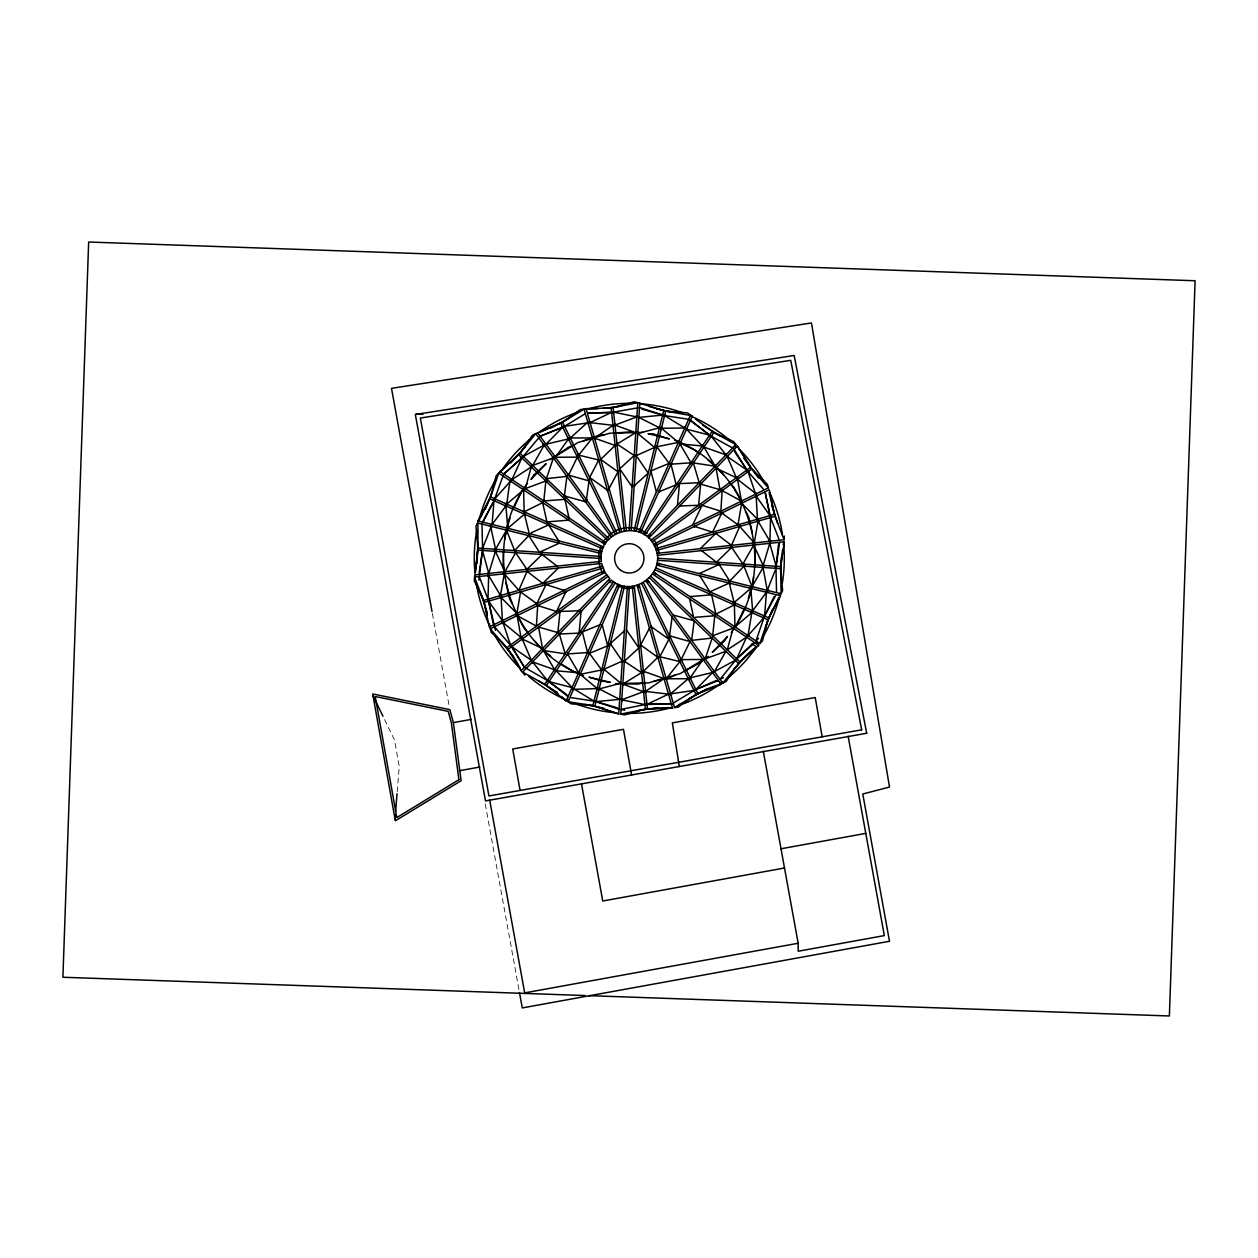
<?xml version="1.0" encoding="UTF-8"?>
<svg xmlns="http://www.w3.org/2000/svg" width="1258" height="1258" viewBox="0 0 1258 1258"><rect width="100%" height="100%" fill="white"/><g stroke="black" fill="none" stroke-linecap="round" stroke-linejoin="round"><path stroke-width="0.75" stroke-dasharray="5 3.75" d="M397.198 791.769L399.242 766.531L394.525 740.097L382.967 716.258M485.226 803.831L519.129 990.596M432.375 613.448L449.137 705.801"/><path stroke-width="1.5" d="M743.132 564.276L742.126 564.355M488.01 599.185L488.654 575.488L500.527 595.569L499.457 596.276L500.417 595.647L504.285 573.821L518.831 590.269L527.086 571.384L542.764 583.366L558.3 568.034M770.556 517.557L779.394 540.232L784.08 539.729L775.007 516.267L769.267 489.739L765.037 491.815L770.556 517.557L769.896 541.239L758.039 521.174L754.281 542.921L739.72 526.457L731.464 545.359L715.802 533.376L700.25 548.708M477.144 563.222L477.788 542.355M780.715 576.29L781.297 557.31M504.883 539.147L506.408 530.137M753.149 582.438L753.495 576.919M755.24 549.526L754.658 566.006M692.403 415.816L665.686 411.13L637.806 402.686L613.118 407.561L584.042 409.164L562.515 422.169L535.735 433.633L519.963 453.226L498.718 473.15L490.589 496.957L477.93 520.954L477.946 548.095L474.235 580.709L483.559 600.475L487.255 615.099M478.905 580.205L482.427 550.454L488.78 573.412L495.432 551.334L504.851 571.698L515.654 552.702L526.866 569.339L542.072 554.495L557.011 566.116M524.869 675.153L521.205 670.734C514.758 655.701 503.31 643.231 491.218 632.397L489.488 624.141M495.448 630.321L488.576 601.151L502.398 620.571L501.093 597.534L516.912 613.448L520.56 591.905L536.804 603.698L546.003 584.561L564.009 590.364M480.084 574.356L601.387 561.351C596.355 531.411 642.759 518.013 654.459 546.019C668.863 571.478 632.743 599.862 611.309 580.001L526.74 667.935M629.142 530.247L637.397 408.52M637.539 406.633L637.696 404.148M602.157 624.66L607.677 645.794L589.452 653.374L601.686 669.964L580.158 674.335L597.125 688.472L597.204 689.746L597.125 688.598L573.113 689.384L573.821 688.834L593.996 701.131L569.937 697.451L568.034 701.744L592.88 705.612L618.716 713.915L619.03 709.213L616.656 707.625L597.865 702.168M619.109 708.065L627.38 586.354M631.186 530.389L639.441 408.661M695.595 419.229L713.852 432.453L733.697 441.589L735.883 444.577L732.612 447.974L711.273 436.29L688.629 419.291L664.57 415.612L639.52 407.513L639.85 402.827M620.76 714.057L621.075 709.355L644.945 704.59L671.253 703.631L672.558 708.144L645.433 709.182L620.76 714.057L624.361 714.937L645.433 709.182L632.271 586.259M621.153 708.207L629.425 586.495M765.037 491.815L769.519 513.689M784.08 539.729L784.332 536.034M586.432 499.646L589.027 480.902L568.569 475.162L577.375 457.126L555.517 457.267L568.443 438.932L545.988 444.216L562.719 427.233L540.169 436.227L521.881 457.912L503.766 474.077L493.985 500.7L492.098 524.46L505.905 505.983L507.792 528.329L524.429 514.176L528.847 531.882M778.639 597.849L767.962 619.785L762.411 640.92L759.848 643.593L755.948 640.967L764.565 616.043L766.468 592.282L752.661 610.759L750.774 588.398L734.122 602.551L729.263 583.083L709.905 591.826L699.841 575.818M394.996 818.958L395.311 815.074M395.625 811.19L397.041 793.704M648.012 473.354L648.074 472.521M581.117 611.388L579.073 633.12L559.354 634.016L565.188 653.798L543.456 650.543L554.558 669.633L554.212 670.86L554.526 669.743L532.574 661.881L547.293 680.436L566.367 694.306L568.066 696.617L566.147 700.926L544.714 684.289L522.683 672.149M677.433 505.339L679.493 483.607L699.196 482.71L693.378 462.928L715.094 466.183L704.008 447.109L725.992 454.861L711.273 436.29M636.438 456.434L635.793 455.302M475.43 572.359L477.82 550.139L601.167 558.521M782.539 549.935L780.605 568.647L781.124 593.792L776.548 592.66L775.997 568.333L767.286 590.364L762.993 567.452L764.235 567.138L763.119 567.421L752.017 586.605L743.981 566.163L729.75 581.102L719.136 564.465L699.275 573.554M482.223 552.388L478.952 574.466M776.563 562.389L778.466 544.871L779.614 542.261L784.3 541.758L780.746 566.603L657.399 558.222M539.084 552.639L540.059 552.12M672.118 617.096L669.539 635.825L688.126 641.045M779.614 542.261L776.139 566.289L769.786 543.314L763.134 565.408L753.715 545.044L742.912 564.024L731.684 547.403L716.494 562.232L701.555 550.627M503.42 551.885L503.137 566.54L504.222 571.965M506.99 528.391L510.04 517.856M751.372 587.675L748.321 598.21M528.643 533.707L528.8 532.747M651.125 626.594L668.926 639.237L659.837 656.755L679.886 661.598L666.205 678.785L688.268 678.707L689.164 679.635M568.49 475.414L568.773 474.156L568.05 474.785M779.237 595.443L779.693 593.446M600.695 547.01L598.808 554.762L598.997 562.735L601.245 570.393M609.658 534.619L610.507 534.367L604.516 540.012M659.223 552.828C659.396 555.108 656.645 541.333 653.798 540.232M493.985 500.7L482.003 524.067L482.569 548.409L491.28 526.363L490.51 525.813L495.573 549.29L506.534 530.137L514.585 550.579L528.8 535.641L539.43 552.262L559.275 543.173M634.016 530.656L663.689 410.627L649.38 406.491M622.553 585.599L592.88 705.612L571.101 703.82L568.034 701.744M636.013 531.143L665.686 411.13L687.45 412.923L690.532 414.983L688.629 419.291M624.534 586.086L594.877 706.1L618.716 713.915M650.936 471.577L650.575 470.539M607.63 645.15L607.976 646.203M514.003 507.619L521.048 492.696M744.374 608.447L737.314 623.37M759.848 643.593L767.962 619.785L654.931 569.717M670.545 693.111L670.939 694.463M485.368 509.128L492.397 491.501M765.462 627.003L772.491 609.359M477.442 522.951L475.949 526.331L477.946 548.095L601.293 556.461M638.765 531.898L688.157 420.345M568.522 695.564L617.93 584.011M640.636 532.732L690.044 421.163M690.831 419.37L691.821 417.121M570.393 696.397L619.801 584.844M783.136 544.384L784.3 541.758M781.124 593.792L782.618 590.411L780.605 568.647L657.258 560.266M747.456 635.259L736.685 658.83L720.048 679.304L722.831 683.11L726.149 681.474C734.735 667.699 745.019 654.254 758.7 645.291L754.8 642.665L752.237 643.923L736.685 658.83L754.8 642.665M565.896 591.732L556.523 611.451L537.701 605.538L536.411 626.122L517.117 615.634L521.016 637.366L502.996 622.553L510.481 645.039L524.476 667.338L547.293 680.436M692.671 525.011L702.027 505.291L720.865 511.188L722.155 490.604L741.449 501.093L737.55 479.377L756.514 494.111L756.31 493.136L755.633 494.079L748.07 471.703L734.892 452.141L734.09 449.405L737.361 446.008L751.812 468.967L768.371 487.9L764.141 489.975L748.07 471.703M689.982 641.564L681.191 659.617L703.033 659.459L690.107 677.81L712.563 672.527L695.847 689.51L673.219 703.049L674.524 707.578L678.204 707.185C690.988 697.168 705.251 688.063 721.164 684.305L718.397 680.515L715.55 680.814L695.847 689.51L718.397 680.515M480.729 517.227L489.755 498.828L602.802 548.881M493.12 502.461L482.506 522.086M765.43 614.281L774.079 596.717M542.45 502.335L543.267 502.728M546.491 522.133L547.576 521.976M609.108 488.544L617.945 471.813L600.695 459.422L615.131 445.474L594.547 438.146L612.961 425.33L590.065 422.609L611.577 412.372L587.313 413.111L609.627 412.498M649.458 628.198L640.621 644.929L657.871 657.321L643.436 671.253L664.02 678.597L645.59 691.413L668.501 694.133L646.989 704.37M768.056 590.93L768.528 590.065L767.396 590.332M764.565 616.043L776.06 594.657L780.62 595.789L768.795 617.914L655.748 567.845M763.291 565.723L763.653 565.046L762.458 565.44M527.149 483.528C478.984 548.85 507.792 646.942 583.618 675.876M731.212 632.538C779.378 567.216 750.586 469.124 674.744 440.19M755.476 643.121L756.561 641.376M757.52 644.489L758.621 642.759M643.215 533.942L712.138 431.305M544.714 684.289L613.637 581.652M644.914 535.09L713.852 432.453L735.883 444.577M615.351 582.8L546.412 685.421L558.458 694.212M679.304 484.22L679.336 483.119M502.933 622.663L502.241 623.591L502.052 622.631M546.947 521.488L547.246 522.29M568.71 519.727L569.009 520.545M770.541 540.971L769.141 541.113M522.196 491.265L524.507 488.387M722.831 683.11L738.603 663.516L649.49 577.815M494.819 498.828L510.544 481.091L510.009 480.304L506.738 504.096L523.595 489.865L524.161 511.817L542.638 502.65L546.931 521.897L568.695 520.152M763.732 617.914L748.007 635.636L751.828 612.63L734.971 626.877L734.389 604.909L715.928 614.093L711.619 594.83L689.871 596.591M510.874 462.881L524.79 447.298M733.776 669.445L745.161 656.692M498.718 473.15L496.139 475.823L490.589 496.957L603.636 547.01M477.93 520.954L479.911 518.894M647.241 536.726L731.826 448.807M522.196 669.696L523.894 667.935M525.262 666.52L609.831 578.586L605.004 572.547L601.607 563.395L480.304 576.384M648.719 538.157L733.304 450.222M523.705 671.096L525.419 669.303M755.948 640.967L758.511 638.293M538.99 626.327L538.754 627.616M589.121 653.971L589.294 653.091M566.414 476.436L567.484 476.656M567.248 476.373L566.556 475.791M634.205 485.855L648.232 473.15L637.35 457.204M624.361 630.887L610.334 643.593L622.301 661.126L603.966 669.287L620.807 683.22L599.107 688.959L619.707 699.354L595.977 701.618L619.03 709.213M758.7 645.291L740.019 662.038L650.921 576.337M752.693 611.121L753.275 610.602L752.001 610.57M554.636 456.78L568.207 447.392L573.349 445.379M703.725 659.286L699.574 662.95L686.726 670.027M669.35 636.847L669.618 635.573M688.268 678.707L670.561 693.881L694.007 690.406M720.331 683.157L721.966 681.915M650.732 540.185L750.601 467.316L737.361 446.008M606.623 574.906L506.754 647.76L490.195 628.827M651.943 541.836L751.812 468.967L767.333 484.346L768.371 487.9M607.834 576.557L507.965 649.427L521.205 670.734M556.917 610.932L556.508 611.954M746.592 637.161L727.297 649.804L733.162 628.135L712.688 635.746L714.78 615.791L695.532 617.253M585.347 413.678L564.559 426.32L587.989 422.861L588.084 421.902L570.283 438.02L569.402 437.108L570.204 437.941L592.361 437.957L578.68 455.144L598.729 459.988L589.64 477.505L607.441 490.148M549.919 459.657L578.082 442.501L609.721 433.208L632.994 432.658M610.02 534.241L616.829 530.09L624.471 527.857M708.458 656.409L680.295 673.58L648.641 682.858L615.681 683.644M674.524 707.578L696.051 694.558L641.627 583.555M685.17 428.113L684.273 428.616L685.075 427.893M681.757 659.554L680.515 659.098M523.297 456.434L544.132 445.143L532.684 465.46L553.394 457.849L546.428 478.669L566.918 476.373L564.37 495.935L585.426 501.738M735.27 660.308L714.418 671.583L725.882 651.282L705.156 658.893L712.138 638.058L691.648 640.369L694.18 620.792L673.14 615.005M550.674 428.145L569.072 418.254M689.478 698.473L707.877 688.598M583.382 440.929L598.918 435.378L604.422 434.765M670.027 677.59L674.98 675.137M535.735 433.633L532.401 435.268L519.963 453.226L609.061 538.927M499.851 471.451L518.548 454.704L607.645 540.405M503.766 474.077L521.881 457.912L511.975 479.581L531.269 466.938L525.388 488.591L545.878 480.981L543.786 500.951L564.952 499.347L568.946 517.84M653.562 544.179L763.103 490.478M490.573 626.358L492.774 625.289M494.551 624.408L604.092 570.707M654.459 546.019L764.015 492.318M491.516 628.182L493.749 627.097M495.448 626.264L605.004 572.547M720.048 679.304L723.381 677.669M712.264 532.087L713.522 532.543M531.049 532.857L548.645 524.9L558.709 540.924M637.932 454.861L654.585 447.439L637.759 433.507L659.459 427.767L638.86 417.389L662.573 415.124L641.894 409.117M540.232 432.123L560.675 423.081L615.099 534.084M698.772 482.679L699.715 482.27M562.719 427.233L540.169 436.227M669.413 639.347L668.485 638.765M658.72 491.909L676.238 484.77L670.986 464.202L691.004 462.787L679.949 443.948L702.294 445.961L686.506 429.167L709.559 435.142M599.846 624.833L582.328 631.956L587.58 652.54L567.562 653.94L578.601 672.794L556.256 670.766L572.06 687.576L548.991 681.584L568.066 696.617M531.536 464.894L532.574 465.413M721.164 684.305L697.891 693.661L643.467 582.643M664.601 678.675L653.956 681.301M735.851 478.182L736.512 477.096M729.656 582.674L728.413 583.114L729.388 583.398M703.395 447.534L704.15 446.637M671.473 704.417L673.423 703.772M679.351 704.527L688.079 701.822M618.669 586.653L617.82 586.904L618.024 586.039L625.918 588.414L633.89 588.209M655.654 548.614L774.425 514.302L769.078 492.601M602.33 566.147L483.559 600.475L474.486 577.013M656.22 550.579L775.007 516.267M602.912 568.129L484.126 602.44L489.299 626.987M715.267 533.722L715.991 532.905M543.299 583.004L542.575 583.838M509.883 480.902L511.062 481.688M615.256 433.066L631.689 431.714M643.121 683L637.696 684.085L623.024 683.786M453.383 722.627L461.104 780.731L395.342 820.814L372.714 693.96L449.829 709.638L453.383 722.627L471.325 719.372M459.296 770.745L479.833 767.018M781.014 848.773L865.787 833.378M784.505 868.004L602.755 901.011L581.495 783.876M763.307 751.215L798.17 943.248L524.68 992.892L489.708 800.167M605.601 408.3L620.634 406.114M637.932 710.613L658.61 707.625M584.042 409.164L580.363 409.558L562.515 422.169L616.939 533.188M656.943 553.347L778.262 540.342M475.681 574.827L478.119 574.56M657.163 555.376L778.482 542.387M475.949 576.856L478.417 576.589M537.072 605.79L537.764 605.224M598.069 408.646L586.008 408.598M603.651 408.268L611.089 407.765L624.251 530.703M648.939 704.228L671.253 703.631M667.919 707.578L647.477 708.962L634.299 586.039M679.666 505.983L698.583 505.276L700.675 484.141L719.969 489.661L716.038 468.18L736.339 477.726L727.234 456.528L746.875 470.036L734.09 449.405M578.884 610.759L559.983 611.467L557.876 632.601L538.597 627.066L542.528 648.562L522.227 639.017L531.316 660.214L511.691 646.691M636.878 432.563L642.696 432.422M626.075 527.81L632.444 527.668L640.196 529.539L647.194 533.361M416.146 414.134L422.955 414.134M520.938 637.46L520.262 638.404M585.001 995.534L62.9 977.246L88.658 242.023L1195.1 280.754L1169.374 1015.977L588.87 995.66M639.52 407.513L613.621 412.152L636.831 416.917L615.005 425.11L635.762 432.595L617.033 444.058L634.221 455.475L619.691 468.825L632.082 486.799M599.531 680.216L588.996 677.181L610.303 682.339L601.277 680.814M557.027 611.372L556.398 611.734M654.868 447.282L654.773 448.273M644.945 704.59L621.735 699.825L643.561 691.633L644.08 692.796L643.609 691.743L622.789 684.148L641.533 672.668L624.345 661.268L638.875 647.917L626.468 629.944M656.487 408.866L671.363 411.948M585.332 704.401L603.934 708.27M637.806 402.686L634.205 401.789L613.118 407.561L626.295 530.483M657.006 563.112L775.431 592.392M479.329 521.299L481.704 521.881M483.622 522.353L602.047 551.633M656.503 565.094L774.944 594.374M478.873 523.297L481.279 523.894M483.119 524.35L601.56 553.63M669.775 707.452L672.558 708.144M621.075 709.355L624.676 710.251M589.184 653.61L589.42 652.729M694.542 526.379L712.563 532.181L721.762 513.028L738.006 524.822L741.654 503.279L757.473 519.192L756.168 496.171L769.99 515.576M679.603 442.847L694.51 449.892L698.835 453.352M578.774 673.219L573.522 671.457L560.974 663.862M677.213 484.44L676.301 484.126L676.474 485.179M689.305 641.045L690.548 641.501M566.729 699.605L568.632 700.407M735.458 626.94L734.436 626.358L735.002 627.333M664.57 415.612L684.761 428.019L661.441 428.27L678.392 442.391L656.865 446.763L669.114 463.369L650.889 470.948L656.393 492.067M702.75 425.188L720.519 436.18M538.047 680.562L557.42 692.545M707.688 459.815L714.733 465.649M550.674 656.251L543.629 650.417M653.704 572.296L754.989 640.322M501.046 472.237L503.074 473.606M504.71 474.706L605.994 542.733M652.556 574.01L753.841 642.02M499.929 473.967L502.005 475.351M503.577 476.42L604.862 544.431M752.237 643.923L756.137 646.549M707.987 433.994L690.5 420.125M561.461 696.413L566.147 700.926M685.437 427.358L684.666 426.745L684.745 427.893M715.959 467.033L723.554 474.942M540.971 647.886L534.807 641.124M733.131 447.439L734.672 448.807M734.861 445.646L736.37 447.03M609.328 580.944L611.168 582.706M730.442 483.481L734.09 487.632L741.166 500.48M527.935 632.585L524.271 628.434L517.195 615.587M494.425 626.767L510.481 645.039M766.609 590.002L767.254 590.788M743.871 458.352L758.59 478.056M501.753 641.989L513.516 656.896M647.461 579.812L719.372 678.376M538.235 433.585L539.682 435.551M540.846 437.155L612.756 535.704M645.81 581.023L717.72 679.587M536.6 434.828L538.062 436.825M539.179 438.366L611.089 536.914M512.777 648.326L524.476 667.338M746.277 512.242L748.746 517.195L752.457 533.266M512.085 603.84L509.632 598.871L505.905 582.8M373.044 695.816L382.967 716.258M479.156 576.51L487.333 597.44M771.767 505.37L777.711 523.407M480.839 593.336L487.381 613.165M639.033 584.75L672.904 701.948M586.401 409.966L587.093 412.325M587.628 414.212L621.499 531.426M637.067 585.316L670.923 702.514M584.451 410.58L585.143 412.954M585.662 414.778L619.534 531.992M689.62 598.887L693.598 617.395M488.576 601.151L493.513 624.927M754.14 544.101L754.879 547.717M848.128 736.15L884.327 935.59L798.17 951.237L798.17 943.248M519.475 992.531L522.274 1007.925L889.5 941.267L862.784 794.018L889.5 787.036L811.457 322.944L391.505 388.36L432.029 611.53M822.182 736.826L815.215 697.53L672.354 722.878L679.32 766.515M631.595 774.991L623.481 729.326L512.714 748.982L520.073 790.433M670.656 463.746L670.876 465.035M783.687 544.478A155.033 155.033 0 0 1 782.35 582.989M779.127 598.132A155.033 155.033 0 0 1 763.748 635.542M756.483 646.974A155.033 155.033 0 0 1 727.753 678.109M720.095 684.022A155.033 155.033 0 0 1 682.685 703.914M669.775 708.018A155.033 155.033 0 0 1 627.758 713.396M616.153 712.846A155.033 155.033 0 0 1 576.636 704.181M565.864 699.841A155.033 155.033 0 0 1 528.454 676.144M519.931 668.265A155.033 155.033 0 0 1 495.227 636.234M489.771 625.981A155.033 155.033 0 0 1 476.342 583.775M474.879 572.248A155.033 155.033 0 0 1 476.876 529.948M478.952 520.482A155.033 155.033 0 0 1 495.794 479.534M500.983 471.357A155.033 155.033 0 0 1 529.319 439.875M540.044 431.588A155.033 155.033 0 0 1 577.705 412.168M586.92 409.243A155.033 155.033 0 0 1 628.874 403.346M640.479 403.739A155.033 155.033 0 0 1 681.93 412.545M690.925 416.115A155.033 155.033 0 0 1 730.096 440.599M738.635 448.477A155.033 155.033 0 0 1 765.241 483.874M769.629 492.507A155.033 155.033 0 0 1 782.523 534.87M523.58 456.119L523.58 457.141L522.746 456.009L523.58 456.119M544.415 444.845L544.415 445.867L543.582 444.734L544.415 444.845M614.816 424.654L614.816 425.817L614.816 424.654M622.993 683.424L622.977 684.604L622.993 683.424M635.573 432.123L635.573 433.302L635.573 432.123M643.75 690.909L643.75 692.089L643.75 690.909M545.72 443.665L546.554 444.436L545.72 443.665M562.436 426.682L563.269 427.453L562.436 426.682M696.13 689.195L696.13 690.044L695.297 689.29L696.13 689.195M712.846 672.212L712.846 673.061L712.012 672.307L712.846 672.212M515.434 552.451L516.44 552.388L515.434 552.451M526.662 569.088L527.652 569.009L526.662 569.088M731.92 546.884L730.898 547.717L731.92 546.884M559.543 633.403L559.511 634.504L559.543 633.403M579.262 632.522L579.23 633.623L579.262 632.522M543.346 650.402L542.717 651.251L543.346 650.402M565.078 653.641L564.449 654.506L565.141 653.484M693.52 462.142L693.488 463.086L693.52 462.142M715.236 465.397L715.204 466.341L715.236 465.397M488.89 600.648L487.994 601.324L488.89 600.648M502.713 620.068L501.816 620.744L502.713 620.068M755.901 495.841L755.854 496.674L756.75 495.998L755.901 495.841M769.723 515.245L769.676 516.095L770.572 515.403L769.723 515.245M613.464 411.476L613.369 412.876L613.464 411.476M636.674 416.225L636.579 417.64L636.674 416.225M621.987 699.102L621.892 700.502L621.987 699.102M645.197 703.851L645.102 705.266L645.197 703.851M610.555 643.451L609.532 644.238L610.555 643.373M636.092 454.971L637.051 454.956L636.092 454.971M622.537 660.985L621.499 661.771L622.537 660.985M603.793 668.47L604.438 669.602L603.793 668.47M622.112 660.293L622.773 661.441L622.112 660.293M555.58 456.67L555.47 457.598L555.58 456.67M577.422 456.528L577.328 457.456L577.422 456.528M681.238 659.271L681.742 660.214L681.238 659.271M703.08 659.129L703.584 660.057L703.08 659.129M578.538 454.484L578.428 455.49L578.538 454.484M598.588 459.327L598.478 460.334L598.588 459.327M660.088 656.409L659.978 657.415L660.088 656.409M680.122 661.252L680.012 662.258L680.122 661.252M528.533 535.421L529.429 535.499L528.533 535.421M719.482 564.087L718.507 564.622L719.482 564.087M730.096 580.724L729.137 581.243L730.096 580.724M514.837 550.375L513.94 550.359L514.837 550.375M529.052 535.436L528.156 535.421L529.052 535.436M729.577 580.709L730.411 581.306L729.577 580.709M743.793 565.77L744.626 566.367L743.793 565.77M634.079 485.336L634.567 486.154L634.079 485.336M624.581 630.683L624.581 630.683M487.742 575.236L487.601 576.211L488.56 575.566L487.742 575.236M759.093 520.45L758.134 521.095L759.093 520.45M770.965 540.531L770.006 541.176L770.965 540.531M500.841 597.283L500.731 598.053L501.722 597.267L500.841 597.283M516.661 613.196L516.551 613.983L517.541 613.181L516.661 613.196M742.016 502.76L741.025 503.546L742.016 502.76M757.835 518.673L756.844 519.475L757.835 518.673M548.142 524.004L548.818 525.168L548.142 524.004M594.845 437.941L594.704 438.806L594.091 437.69L594.845 437.941M613.259 425.125L613.118 425.99L612.52 424.874L613.259 425.125M645.433 690.752L646.046 691.869L645.433 690.752M663.862 677.936L664.46 679.053L663.862 677.936M710.566 591.779L710.408 592.738L709.559 592.125L710.566 591.779M729.923 583.036L729.766 583.979L729.923 583.036M559.904 611.011L559.763 611.938L559.904 611.011M578.822 610.303L578.664 611.231L578.822 610.303M679.902 505.512L679.745 506.439L679.902 505.512M698.803 504.804L698.662 505.732L699.605 505.291L698.866 504.678M516.33 613.291L517.227 613.558L516.33 613.291M519.979 591.747L520.875 592.015L519.979 591.747M738.682 524.382L737.675 524.728L738.682 524.382M742.33 502.854L741.324 503.184L742.33 502.854M500.212 595.238L501.266 595.632L500.212 595.238M503.971 573.491L505.024 573.884L503.971 573.491M754.69 542.654L753.542 542.843L754.69 542.654M758.464 520.906L757.3 521.111L758.464 520.906M558.285 631.846L558.049 633.136L558.285 631.846M700.517 483.607L700.281 484.896L700.517 483.607M719.812 489.126L719.576 490.416L719.812 489.126M570.566 437.658L570.346 438.759L570.566 437.658M592.628 437.58L592.424 438.696L592.628 437.58M666.142 678.046L666.536 679.147L666.142 678.046M688.205 677.968L688.613 679.084L688.205 677.968M601.528 669.681L601.371 670.561L601.528 669.681M657.195 446.165L656.456 446.873L657.195 446.165M669.429 462.771L668.706 463.479L669.429 462.771M578.916 672.181L578.664 673.439L578.916 672.181M679.902 443.303L679.65 444.546L679.902 443.303M702.247 445.332L701.995 446.574L702.247 445.332M637.727 432.705L637.507 433.743L637.727 432.705M604.217 669.067L604.013 670.105L604.217 669.067M654.553 446.637L654.349 447.675L654.553 446.637M621.043 683L620.839 684.038L621.043 683M670.656 693.976L671.457 694.793L670.656 693.976M589.216 479.896L588.933 481.154L589.216 479.896M548.913 681.003L548.661 682.088L548.913 681.003M571.981 686.978L571.73 688.079L571.981 686.978M686.837 428.648L686.585 429.749L686.837 428.648M709.889 434.639L709.654 435.74L709.889 434.639M599.358 562.373L598.509 562.625L599.358 562.373M640.558 529.178L640.338 530.027L640.558 529.178M648.703 581.448L647.854 581.699L648.703 581.448M590.317 422.201L590.096 423.097L590.317 422.201M613.228 424.921L613.008 425.802L613.228 424.921M645.558 690.925L645.338 691.821L645.558 690.925M668.47 693.645L668.25 694.542L668.47 693.645M669.382 463.133L669.146 463.998L669.382 463.133M532.543 662.007L532.213 663.108L532.543 662.007M704.354 445.882L704.04 446.983L704.354 445.882M726.353 453.635L726.023 454.736L726.353 453.635M580.017 674.241L579.718 675.263L580.017 674.241M657.321 445.851L657.022 446.873L657.321 445.851M601.544 669.854L601.245 670.876L601.544 669.854M678.848 441.479L678.549 442.501L678.848 441.479M502.744 622.223L502.492 623.024L503.75 622.411L502.744 622.223M510.229 644.709L509.977 645.511L511.251 644.898L510.229 644.709M748.589 471.215L747.315 471.844L748.589 471.215M756.074 493.702L754.8 494.331L756.074 493.702M511.896 479.109L512.305 479.927L511.896 479.109M531.191 466.451L531.599 467.284L531.191 466.451M545.862 477.82L546.601 478.59L545.862 477.82M552.844 457L553.567 457.77L552.844 457M559.071 540.625L558.19 540.956L559.071 540.625M699.684 575.551L699.684 575.551M589.923 477.191L589.625 478.009L589.923 477.191M607.708 489.834L607.425 490.651L607.708 489.834M651.141 626.091L650.842 626.893L651.141 626.091M668.942 638.734L668.643 639.536L668.942 638.734M564.921 426.132L564.575 427.107L564.182 425.739L564.921 426.132M588.367 422.672L588.005 423.631L587.612 422.279L588.367 422.672M693.991 689.636L694.385 690.988L693.991 689.636M661.425 427.767L661.016 428.868L661.425 427.767M580.598 673.738L580.19 674.838L580.598 673.738M678.376 441.904L677.968 443.005L678.376 441.904M597.55 687.874L597.141 688.975L597.55 687.874M589.986 422.012L590.505 423.002L589.986 422.012M611.514 411.775L612.017 412.766L611.514 411.775M647.351 704.166L647.052 704.967L646.533 703.961L647.351 704.166M668.879 693.929L668.58 694.731L668.061 693.724L668.879 693.929M524.319 513.877L525.294 514.145L524.319 513.877M734.515 602.142L733.272 602.598L734.515 602.142M702.058 504.772L701.649 505.81L702.058 504.772M720.881 510.685L720.472 511.707L720.881 510.685M517.054 615.461L516.173 616.043L517.054 615.461M536.364 625.949L535.483 626.531L536.474 625.808M722.548 489.912L722.202 490.793L722.548 489.912M741.858 500.401L741.497 501.282L741.858 500.401M482.899 550.076L481.83 550.422L482.899 550.076M489.252 573.05L488.167 573.381L489.252 573.05M769.66 542.921L769.314 543.692L770.399 543.346L769.66 542.921M775.997 565.88L775.667 566.65L776.736 566.32L775.997 565.88M664.649 414.92L664.082 416.209L664.649 414.92M574.293 688.11L573.711 689.4L574.293 688.11M594.484 700.517L593.902 701.807L594.484 700.517M582.58 631.909L581.353 632.302L582.58 631.909M671.049 463.542L671.961 463.856L671.049 463.542M587.848 652.493L586.605 652.886L587.848 652.493M567.673 653.106L567.893 654.396L567.673 653.106M587.69 651.691L587.911 652.996L587.69 651.691M691.318 462.724L690.894 463.636L691.318 462.724M594.814 437.595L594.389 438.444L594.814 437.595M615.382 444.923L614.973 445.772L615.382 444.923M617.143 443.382L616.687 444.31L617.143 443.382M634.315 454.798L633.859 455.711L634.315 454.798M624.691 661.032L624.251 661.944L624.691 661.032M641.879 672.432L641.423 673.345L641.879 672.432M643.593 670.954L643.75 672.008L643.593 670.954M664.177 678.298L664.318 679.351L664.177 678.298M712.075 594.594L710.99 594.767L712.075 594.594M716.384 613.857L715.299 614.014L716.384 613.857M524.476 511.707L523.627 511.393L524.476 511.707M542.937 502.54L542.104 502.225L542.937 502.54M715.896 613.668L716.462 614.517L715.896 613.668M734.357 604.5L734.924 605.334L734.357 604.5M582.611 631.846L582.611 631.846M658.767 491.391L658.94 492.318L658.767 491.391M600.129 624.707L600.129 624.707M494.787 548.724L494.331 549.604L495.448 549.321L494.787 548.724M495.275 551.004L494.897 551.696L496.108 551.287L495.275 551.004M504.694 571.368L504.316 572.06L505.527 571.651L504.694 571.368M754.234 544.667L753.039 545.076L754.234 544.667M522.62 638.75L521.74 639.001L522.62 638.75M531.725 659.947L530.829 660.198L531.725 659.947M727.155 456.229L727.155 456.229M736.245 477.427L736.245 477.427M543.613 499.929L543.786 501.219L543.613 499.929M564.795 498.325L564.968 499.615L564.795 498.325M638.105 433.428L637.68 434.183L637.491 432.925L638.105 433.428M659.805 427.673L659.381 428.443L659.192 427.185L659.805 427.673M599.185 688.299L599.374 689.541L599.185 688.299M620.886 682.544L621.075 683.802L620.886 682.544M546.082 584.105L545.626 584.923L546.082 584.105M564.103 589.908L563.631 590.725L564.103 589.908M694.919 526.001L694.463 526.835L694.919 526.001M504.348 571.352L505.118 571.903L504.348 571.352M515.151 552.356L515.906 552.907L515.151 552.356M743.714 563.851L742.645 563.82L743.714 563.851M754.501 544.871L753.448 544.84L754.501 544.871M495.385 548.865L496.234 549.604L495.385 548.865M506.361 529.712L507.21 530.451L506.361 529.712M752.504 586.495L751.356 586.291L752.504 586.495M763.48 567.342L762.317 567.138L763.48 567.342M521.189 591.339L520.529 592.471L521.189 591.339M537.433 603.132L536.773 604.265L537.433 603.132M721.793 512.478L721.133 513.61L721.793 512.478M738.037 524.271L737.377 525.404L738.037 524.271M559.307 633.702L558.851 634.472L559.307 633.702M693.881 462.488L692.954 462.897L693.881 462.488M522.715 638.545L522.054 639.63L522.715 638.545M543.016 648.09L542.355 649.175L543.016 648.09M716.195 467.551L715.535 468.636L716.195 467.551M680.201 443.162L679.65 444.074L680.201 443.162M567.877 653.814L567.311 654.726L567.877 653.814M691.255 462.016L690.689 462.913L691.255 462.016M578.916 672.668L578.365 673.565L578.916 672.668M615.414 424.245L614.958 425L614.486 423.946L615.414 424.245M637.24 416.052L636.784 416.791L636.312 415.738L637.24 416.052M621.782 699.935L622.254 700.989L621.782 699.935M601.214 458.541L600.522 459.626L601.214 458.541M618.48 470.917L617.772 472.017L618.48 470.917M640.778 644.725L640.086 645.81L640.762 644.662M658.028 657.101L657.336 658.201L658.028 657.101M511.817 646.109L511.204 647.068L511.817 646.109M531.442 659.632L530.845 660.576L531.442 659.632M727.722 456.167L727.108 457.11L727.722 456.167M747.346 469.674L746.749 470.618L747.346 469.674M534.037 474.911L530.97 479.518L546.098 463.667L534.037 474.911M599.673 551.9L598.792 551.853L599.673 551.9M619.345 528.612L618.842 529.351L619.345 528.612M649.741 534.807L649.254 535.546L649.741 534.807M639.52 586.715L638.639 586.653L639.52 586.715M659.192 563.427L658.705 564.166L659.192 563.427M727.391 636.548L724.325 641.155L712.264 652.399L727.391 636.548M738.304 478.339L737.628 479.267L738.304 478.339M690.186 596.559L690.186 596.559M711.934 594.814L711.934 594.814M488.529 575.095L488.025 575.771L489.425 575.614L488.529 575.095M487.884 598.792L487.365 599.453L488.764 599.311L487.884 598.792M771.201 517.29L769.786 517.431L771.201 517.29M546.098 443.744L546.192 444.656L546.098 443.744M568.553 438.46L568.647 439.372L568.553 438.46M690.422 677.763L690.422 677.763M712.877 672.48L712.877 672.48M578.444 454.154L578.869 455.129L578.444 454.154M592.125 436.966L592.549 437.941L592.125 436.966M666.819 679.304L666.017 678.801L666.819 679.304M680.499 662.117L679.697 661.614L680.499 662.117M565.392 499.19L564.449 499.206L565.392 499.19M569.371 517.683L568.427 517.698L569.371 517.683M679.524 483.292L679.524 483.292M544.069 650.119L543.314 651.031L544.069 650.119M581.558 611.152L580.709 611.309L581.558 611.152M677.464 505.024L677.464 505.024M715.252 465.712L714.497 466.608L715.252 465.712M579.513 632.9L578.664 633.041L579.513 632.9M555.171 669.209L554.401 670.105L555.171 669.209M639.001 416.791L639.143 417.908L639.001 416.791M662.714 414.527L662.856 415.643L662.714 414.527M596.402 701.555L595.836 702.2L595.694 701.083L596.402 701.555M620.131 699.291L619.565 699.935L619.423 698.819L620.131 699.291M545.862 480.666L546.68 481.248L545.862 480.666M543.77 500.621L544.588 501.203L543.77 500.621M527.621 571.022L526.898 571.855L527.621 571.022M731.669 544.887L730.945 545.705L731.669 544.887M504.301 573.632L503.263 573.884L504.301 573.632M518.846 590.081L517.824 590.332L519.004 590.002M740.333 525.938L739.704 526.646L740.333 525.938M754.894 542.402L754.265 543.11L754.894 542.402M494.567 500.511L493.435 500.464L494.567 500.511M492.664 524.271L491.548 524.224L492.664 524.271M766.468 591.858L765.886 592.471L767.018 592.518L766.468 591.858M764.581 615.618L763.999 616.216L765.131 616.278L764.581 615.618M711.588 435.677L710.613 436.683L711.588 435.677M726.306 454.232L725.331 455.254L726.306 454.232M533.235 661.488L532.26 662.494L533.235 661.488M547.953 680.043L546.978 681.065L547.953 680.043M560.25 611.498L558.961 611.451L560.25 611.498M700.958 483.544L701.712 484.157L700.958 483.544M558.143 632.632L556.854 632.585L558.143 632.632M564.307 495.589L564.952 496.234L564.307 495.589M546.758 478.685L546.066 478.103L546.758 478.685M506.203 503.31L505.464 503.971L506.612 504.096L506.203 503.31M753.102 612.772L751.954 612.646L753.102 612.772M749.281 635.777L748.133 635.652L749.281 635.777M505.873 505.622L505.291 506.141L506.549 506.172L505.873 505.622M507.76 527.983L507.178 528.502L508.436 528.533L507.76 527.983M751.388 588.241L750.114 588.209L751.388 588.241M501.565 597.408L500.637 597.361L501.565 597.408M502.854 620.446L501.942 620.383L502.854 620.446M756.184 495.872L756.184 495.872M757.489 518.894L757.489 518.894M542.308 554.102L541.286 553.834L542.308 554.102M716.966 562.027L716.258 562.64L717.091 561.964L717.28 562.908L716.966 562.027M507.446 527.841L507.98 528.612L507.446 527.841M524.099 513.689L524.617 514.459L524.099 513.689M734.939 602.661L733.949 602.268L734.939 602.661M751.576 588.508L750.586 588.115L751.576 588.508M506.707 503.64L507.257 504.631L506.707 503.64M523.564 489.409L524.114 490.384L523.564 489.409M752.315 612.709L751.293 612.111L752.315 612.709M722.784 490.368L721.762 490.431L722.784 490.368M721.494 510.937L720.472 511.015L721.494 510.937M716.525 467.536L715.692 468.196L716.525 467.536M538.927 627.066L538.094 627.711L538.927 627.066M720.472 489.016L719.639 489.676L720.472 489.016M542.858 648.546L542.041 649.207L542.858 648.546M662.133 427.594L661.425 428.129L661.346 426.981L662.133 427.594M603.541 542.182L602.739 541.821L603.541 542.182M602.629 572.311L601.922 572.83L602.629 572.311M656.44 543.236L655.732 543.755L656.44 543.236M629.094 588.524L628.277 588.162L629.094 588.524M655.544 573.365L655.638 574.246L655.544 573.365M564.528 495.558L564.528 496.407L564.528 495.558M585.568 501.344L585.583 502.209L585.568 501.344M491.296 525.954L490.589 526.41L491.957 526.74L491.296 525.954M482.585 547.985L481.877 548.441L483.245 548.771L482.585 547.985M776.689 568.301L775.321 567.956L776.689 568.301M617.143 443.052L617.222 444.105L617.143 443.052M635.888 431.573L635.95 432.642L635.888 431.573M623.197 684.839L622.616 684.1L623.197 684.839M641.926 673.376L641.344 672.621L641.926 673.376M458.887 779.724L396.805 817.574L375.214 696.523L448.21 711.368L451.402 723.02L458.887 779.724M586.904 499.646L586.008 499.347L586.904 499.646M672.165 616.782L672.165 616.782M669.571 635.526L669.571 635.526M737.848 478.984L736.826 479.565L737.848 478.984M702.168 505.008L702.168 505.008M517.824 615.445L516.802 616.027L517.824 615.445M566.383 591.653L565.534 591.512L566.383 591.653M692.812 524.728L692.812 524.728M741.764 500.7L740.742 501.282L741.764 500.7M521.724 637.177L520.702 637.759L521.724 637.177M577.469 456.811L578.035 457.645L577.469 456.811M506.612 529.964L505.559 529.854L506.612 529.964M514.664 550.406L513.61 550.296L514.664 550.406M744.736 565.88L743.903 566.336L744.736 565.88M752.771 586.322L751.938 586.763L752.771 586.322M522.479 457.928L521.441 457.487L522.479 457.928M512.572 479.597L511.534 479.172L512.572 479.597M546.239 584.687L545.044 584.199L546.239 584.687M722.234 512.572L722.721 513.406L722.234 512.572M537.04 603.824L535.829 603.337L537.04 603.824M598.792 459.642L599.17 460.459L598.792 459.642M589.703 477.159L590.081 477.977L589.703 477.159M660.34 656.865L659.396 656.283L660.34 656.865M543.896 444.231L542.984 444.593L544.022 445.096L543.896 444.231M531.363 466.592L530.624 466.875L531.804 467.347L531.363 466.592M525.482 488.246L524.759 488.544L525.938 489L525.482 488.246M495.904 551.381L495.07 551.004L495.904 551.381M489.252 573.459L488.419 573.098L489.252 573.459M769.912 543.031L769.912 543.031M763.244 565.125L763.244 565.125M525.246 488.01L525.467 488.922L525.246 488.01M545.72 480.399L545.941 481.311L545.72 480.399M532.81 465.02L532.999 466.136L532.81 465.02M553.536 457.409L553.709 458.525L553.536 457.409M527.259 571.101L526.41 571.399L527.259 571.101M740.412 526.442L739.421 526.159L740.412 526.442M732.156 545.343L731.181 545.06L732.156 545.343M494.976 498.435L494.158 498.624L495.337 499.41L494.976 498.435M764.408 618.118L763.229 617.332L764.408 618.118M748.683 635.84L747.504 635.054L748.683 635.84M861.667 729.813L488.937 795.968L420.345 418.033L790.747 360.338L861.667 729.813M866.683 733.257L485.494 800.921L415.344 414.495L794.175 355.479L866.683 733.257M615.335 445.222L615.587 446.197L615.335 445.222M600.899 459.17L601.151 460.145L600.899 459.17M658.406 657.447L657.415 656.597L658.406 657.447M643.986 671.395L642.98 670.545L643.986 671.395M523.737 489.724L522.778 489.252L523.737 489.724M524.303 511.691L523.344 511.22L524.303 511.691M735.207 604.925L734.263 605.051L735.207 604.925M735.773 626.877L734.829 627.003L735.773 626.877M542.245 554.699L542.308 554.684M732.282 547.136L732.471 548.063L732.282 547.136M527.055 569.544L526.096 568.663L527.055 569.544M634.394 455.16L634.472 456.056L634.394 455.16M619.864 468.511L619.942 469.407L619.864 468.511M639.3 648.184L638.624 647.32L639.3 648.184M624.786 661.535L624.094 660.686L624.786 661.535M568.647 438.633L567.861 438.665L568.82 439.498L568.647 438.633M555.721 456.984L554.935 457L555.894 457.833L555.721 456.984M703.615 659.742L702.672 658.893L703.615 659.742M690.689 678.078L689.746 677.244L690.689 678.078M653.594 434.073L648.074 433.727L669.366 438.885L653.594 434.073M620.257 569.937A14.687 14.687 0 0 0 643.813 560.408A14.687 14.687 0 0 0 623.779 544.761A14.687 14.687 0 0 0 620.257 569.937"/></g></svg>
